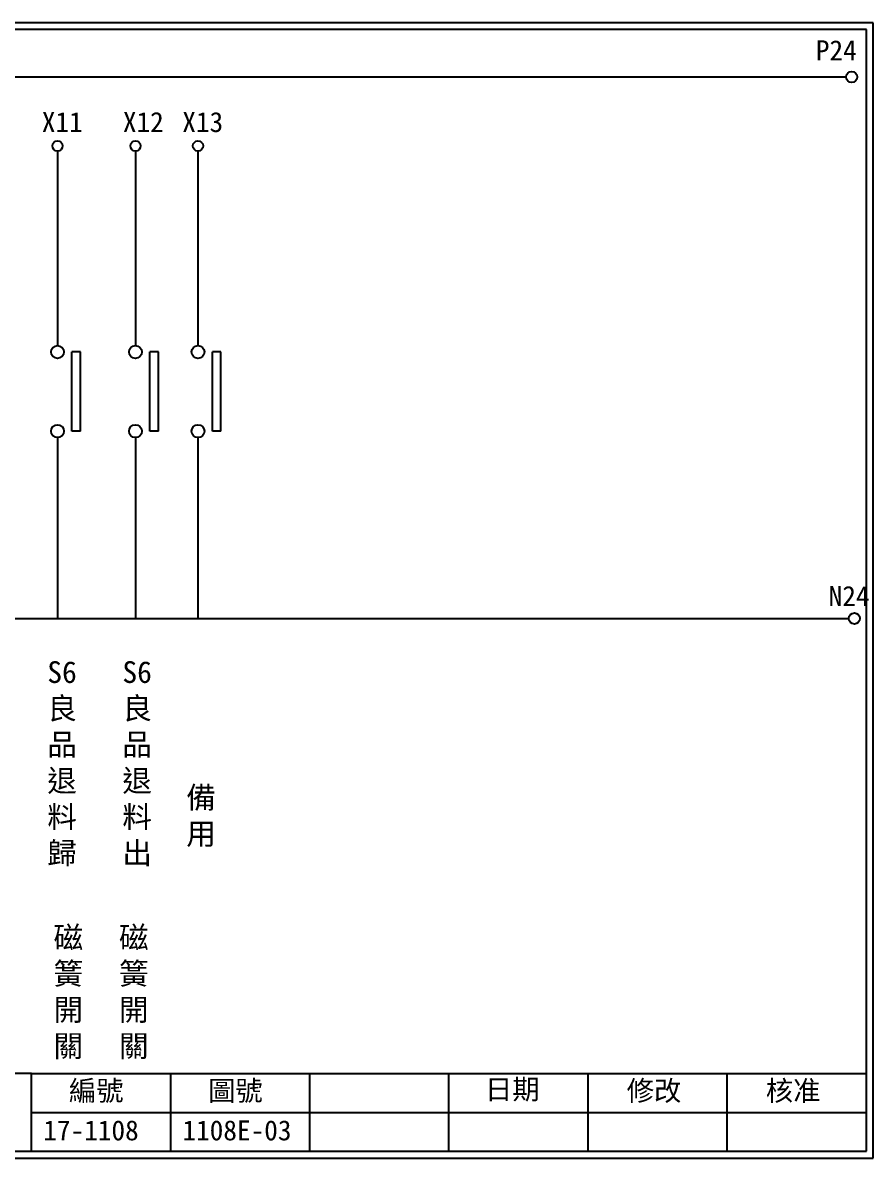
# Model space of a CAD drawing. Extents: x 325 to 612, y 3 to 207.
# Drawn here: x 459.5 to 612.3, y 3 to 207 of the extents above; entities that cross this region are included whole.
import ezdxf

# ---------------------------------------------------------------- set-up
doc = ezdxf.new("R2010")
doc.units = 0
doc.layers.get('0').update_dxf_attribs({"linetype": 'CONTINUOUS'})
doc.styles.add('CNS', font='romanc.shx', dxfattribs={"bigfont": 'chineset.shx'})
doc.styles.add('STSL', font='kaiu.ttf')

msp = doc.modelspace()

# ---------------------------------------------------------------- linework, layer by layer
for p, q in [((612.32, 206.97), (325.32, 206.97)), ((612.32, 3), (612.32, 206.97)), ((611.07, 205.72), (326.57, 205.72)), ((611.07, 4.25), (611.07, 205.72)), ((329.84, 197.22), (607.44, 197.22)), ((465.73, 183.91), (465.73, 148.99)), ((479.74, 183.91), (479.74, 148.99)), ((490.97, 183.91), (490.97, 148.99)), ((468.33, 133.6), (468.33, 147.83)), ((469.84, 147.83), (468.33, 147.83)), ((469.84, 133.6), (469.84, 147.83)), ((482.35, 133.6), (482.35, 147.83)), ((483.85, 147.83), (482.35, 147.83)), ((483.85, 133.6), (483.85, 147.83)), ((493.57, 133.6), (493.57, 147.83)), ((495.08, 147.83), (493.57, 147.83)), ((495.08, 133.6), (495.08, 147.83)), ((469.84, 133.6), (468.33, 133.6)), ((483.85, 133.6), (482.35, 133.6)), ((495.08, 133.6), (493.57, 133.6)), ((465.73, 132.46), (465.73, 99.96)), ((465.73, 132.45), (465.73, 99.96)), ((479.74, 132.46), (479.74, 99.96)), ((490.97, 132.46), (490.97, 99.96)), ((490.97, 132.45), (490.97, 99.96)), ((330.05, 99.96), (607.92, 99.96)), ((461.07, 18.25), (326.57, 18.25)), ((461.07, 4.25), (461.07, 18.25)), ((461.07, 18.25), (611.07, 18.25)), ((486.07, 4.25), (486.07, 18.25)), ((511.07, 4.25), (511.07, 18.25)), ((536.07, 4.25), (536.07, 18.25)), ((561.07, 4.25), (561.07, 18.25)), ((586.07, 4.25), (586.07, 18.25)), ((461.07, 11.25), (611.07, 11.25)), ((326.57, 4.25), (611.07, 4.25)), ((325.32, 3), (612.32, 3))]:
    msp.add_line(p, q)
for centre, radius in [((608.44, 197.22), 1), ((465.73, 184.83), 0.92), ((479.74, 184.83), 0.92), ((490.97, 184.83), 0.92), ((465.73, 147.83), 1.15), ((479.74, 147.83), 1.15), ((490.97, 147.83), 1.15), ((465.73, 133.6), 1.15), ((479.74, 133.6), 1.15), ((490.97, 133.6), 1.15), ((608.92, 99.96), 1)]:
    msp.add_circle(centre, radius)

# ---------------------------------------------------------------- texts
at = {"style": 'STSL'}
for s, p in [('P24', (602, 200.22)), ('X11', (462.91, 187.33)), ('X12', (477.48, 187.33)), ('X13', (488.15, 187.33)), ('N24', (604.3, 102.2)), ('編號', (467.78, 13.34)), ('圖號', (492.78, 13.34)), ('日期', (542.54, 13.59)), ('修改', (568.01, 13.34)), ('核准', (593.01, 13.34)), ('17-1108', (463.18, 6.22)), ('1108E-03', (488.18, 6.22))]:
    msp.add_text(s, height=3.6, dxfattribs=at).set_placement(p)
at = {"char_height": 3.9, "width": 4.9608, "attachment_point": 5, "style": 'CNS'}
for s, insert in [('{\\fDFKai-SB|b0|i0|c136|p65;S6\\P良品退料歸}', (466.55, 73.87)), ('{\\fDFKai-SB|b0|i0|c136|p65;S6\\P良品退料出}', (480.04, 73.87)), ('{\\fDFKai-SB|b0|i0|c136|p65;備用}', (491.53, 64.32)), ('{\\fDFKai-SB|b0|i0|c136|p65;磁簧開關}', (467.68, 32.72)), ('{\\fDFKai-SB|b0|i0|c136|p65;磁簧開關}', (479.44, 32.72))]:
    msp.add_mtext(s, dxfattribs=dict(at, insert=insert))

doc.saveas('drawing.dxf')
